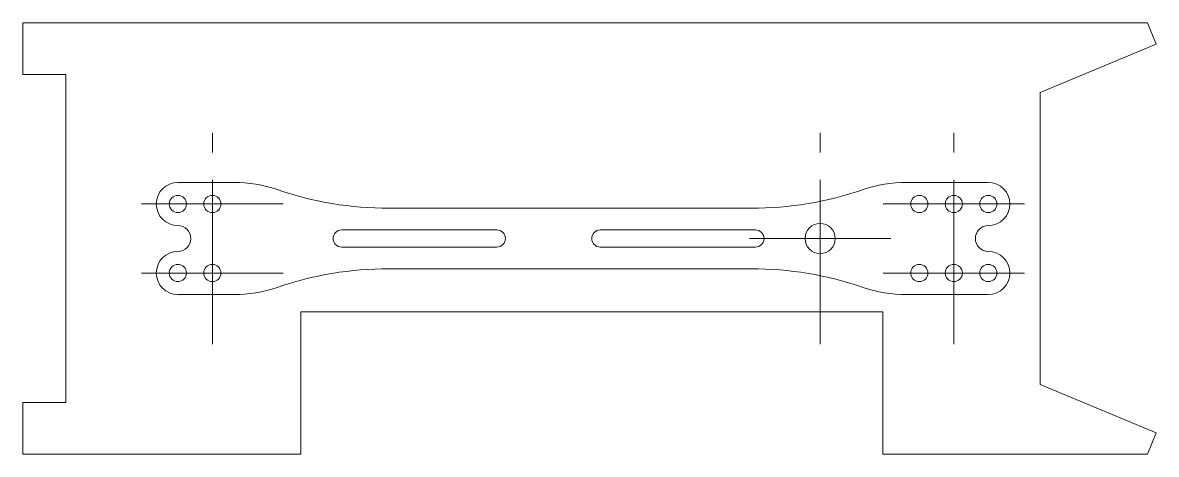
# Model space of a CAD drawing. Header units: millimetres. Extents: x 0 to 131, y 0 to 50.
import ezdxf

# ---------------------------------------------------------------- set-up
doc = ezdxf.new("R2010")
doc.units = ezdxf.units.MM
doc.linetypes.add('CENTER2', pattern=[28.575, 19.05, -3.175, 3.175, -3.175])
doc.layers.get('0').update_dxf_attribs({"lineweight": 13, "true_color": 0x000000})
doc.layers.add('Exclusion', color=4, linetype='Continuous', lineweight=13, true_color=0x00ffff)
doc.layers.add('PCB', color=3, linetype='Continuous', lineweight=13, true_color=0x00ff00)

msp = doc.modelspace()

# ---------------------------------------------------------------- linework, layer by layer
at = {"color": 7, "linetype": 'Continuous', "lineweight": 15, "true_color": 0xffffff}
for p, q in [((18, 31.5), (24.5, 31.5)), ((102.5, 31.5), (112, 31.5)), ((42.5, 28.5), (84.5, 28.5)), ((55, 26), (37, 26)), ((85, 26), (67, 26)), ((37, 24), (55, 24)), ((67, 24), (85, 24)), ((42.5, 21.5), (84.5, 21.5)), ((18, 18.5), (24.5, 18.5)), ((102.5, 18.5), (112, 18.5))]:
    msp.add_line(p, q, dxfattribs=at)
for centre, radius in [((18, 29), 1), ((22, 29), 1), ((104, 29), 1), ((108, 29), 1), ((112, 29), 1), ((92.5, 25), 1.75), ((18, 21), 1), ((22, 21), 1), ((104, 21), 1), ((108, 21), 1), ((112, 21), 1)]:
    msp.add_circle(centre, radius, dxfattribs=at)
for centre, radius, start, end in [((18, 29), 2.5, 90, 270), ((24.5, 16.08), 15.42, 71.0754, 90), ((42.5, 68.58), 40.08, 251.0754, 270), ((84.5, 68.58), 40.08, 270, 288.9246), ((102.5, 16.08), 15.42, 90, 108.9246), ((112, 29), 2.5, 270, 90), ((18, 25), 1.5, 270, 90), ((112, 25), 1.5, 90, 270), ((37, 25), 1, 90, 270), ((55, 25), 1, 270, 90), ((67, 25), 1, 90, 270), ((85, 25), 1, 270, 90), ((18, 21), 2.5, 90, 270), ((112, 21), 2.5, 270, 90), ((42.5, -18.58), 40.08, 90, 108.9246), ((84.5, -18.58), 40.08, 71.0754, 90), ((24.5, 33.92), 15.42, 270, 288.9246), ((102.5, 33.92), 15.42, 251.0754, 270)]:
    msp.add_arc(centre, radius, start, end, dxfattribs=at)
at = {"layer": 'Exclusion', "linetype": 'CENTER2'}
for p, q in [((22, 12.75), (22, 37.25)), ((92.5, 12.75), (92.5, 37.25)), ((108, 12.75), (108, 37.25)), ((13.8, 29), (30.2, 29)), ((99.8, 29), (116.2, 29)), ((84.3, 25), (100.7, 25)), ((13.8, 21), (30.2, 21)), ((99.8, 21), (116.2, 21))]:
    msp.add_line(p, q, dxfattribs=at)
at = {"layer": 'PCB'}
for p, q in [((130.46, 50), (0, 50)), ((0, 50), (0, 44)), ((131.49, 47.52), (130.46, 50)), ((118, 41.92), (131.49, 47.52)), ((5, 44), (0, 44)), ((5, 44), (5, 6)), ((118, 8.08), (118, 41.92)), ((32.25, 16.5), (32.25, 0)), ((32.25, 16.5), (99.75, 16.5)), ((99.75, 16.5), (99.75, 0)), ((118, 8.08), (131.49, 2.48)), ((0, 6), (0, 0)), ((0, 6), (5, 6)), ((130.46, 0), (131.49, 2.48)), ((0, 0), (32.25, 0)), ((99.75, 0), (130.46, 0))]:
    msp.add_line(p, q, dxfattribs=at)

doc.saveas('drawing.dxf')
